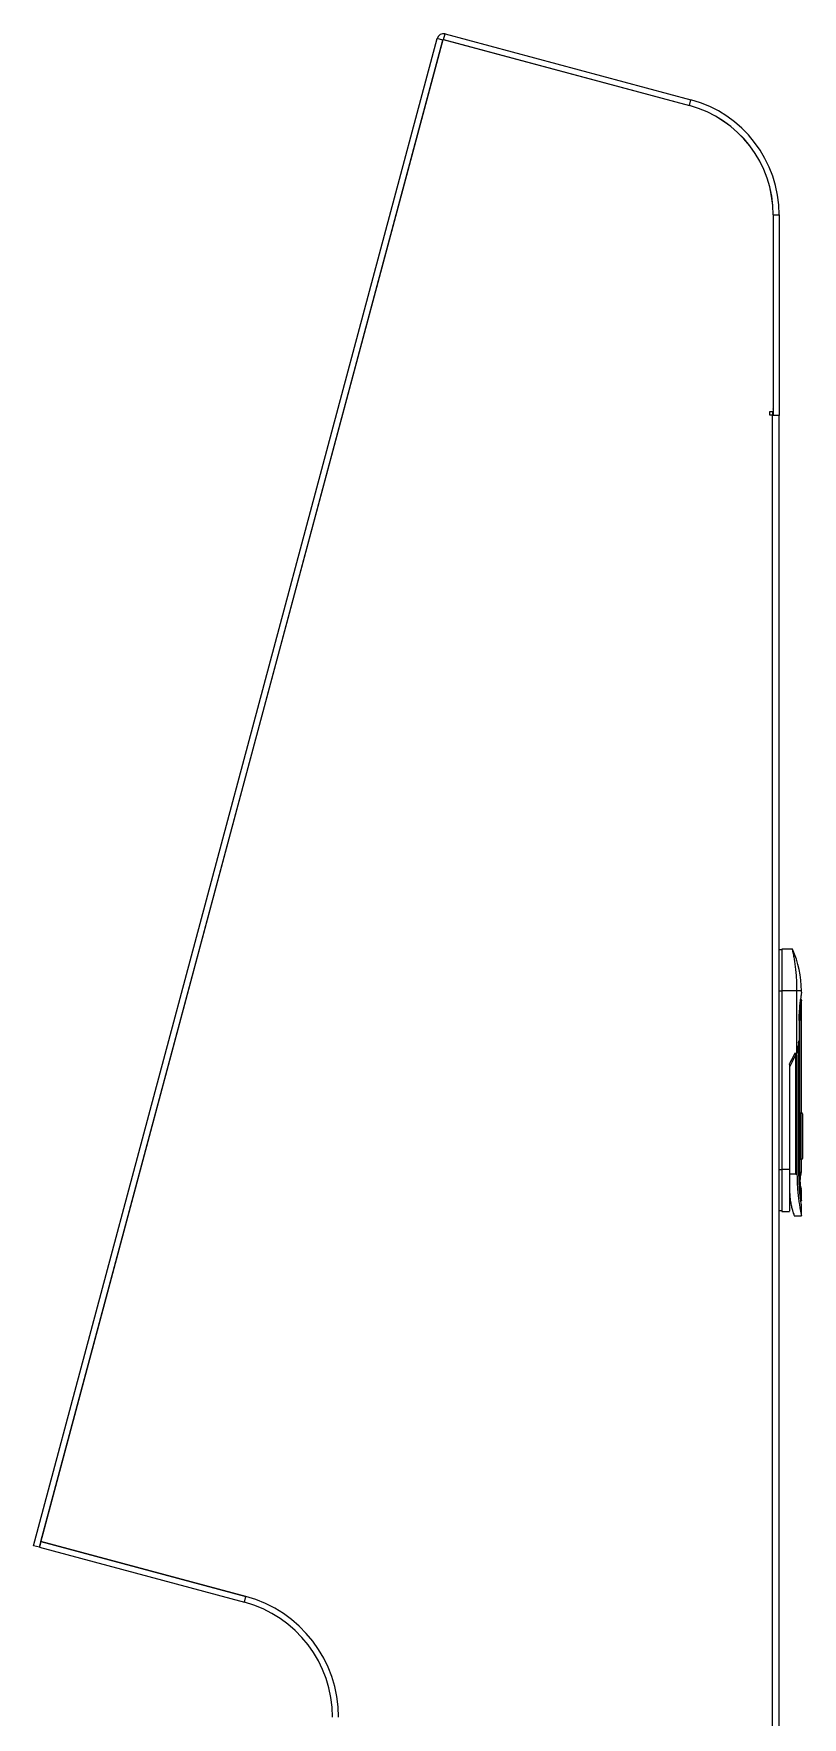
# Model space of a CAD drawing. Header units: millimetres. Extents: x -1281 to 3780, y -2005 to 2969.
# Drawn here: x -1141 to -883, y 357 to 922 of the extents above; entities that cross this region are included whole.
import ezdxf

# ---------------------------------------------------------------- set-up
doc = ezdxf.new("R2010")
doc.units = ezdxf.units.MM

msp = doc.modelspace()

# ---------------------------------------------------------------- linework, layer by layer
at = {"color": 7, "linetype": 'Continuous'}
for p, q in [((-1003.0749, 919.8784), (-1002.5573, 921.8103)), ((-1002.5573, 921.8103), (-919.9986, 899.6887)), ((-1140.8211, 414.3027), (-1005.2517, 920.2546)), ((-1138.8893, 413.785), (-1003.3199, 919.737)), ((-1138.3716, 415.7169), (-1003.2681, 919.9302)), ((-1003.3199, 919.737), (-1005.2517, 920.2546)), ((-1003.2681, 919.9302), (-920.5365, 897.7623)), ((-1003.0749, 919.8784), (-920.5162, 897.7569)), ((-920.5162, 897.7569), (-919.9986, 899.6887)), ((-892.3716, 861.0571), (-892.3716, 794.9219)), ((-892.3514, 861.0517), (-890.3514, 861.0517)), ((-892.3514, 861.0517), (-892.3514, 793.7447)), ((-890.3514, 861.0517), (-890.3514, 793.7447)), ((-892.3716, 794.9219), (-893.5716, 794.9219)), ((-893.5716, 794.9219), (-893.5716, 793.922)), ((-893.5716, 793.922), (-892.5716, 793.922)), ((-892.5716, 343.922), (-892.5716, 793.922)), ((-892.5716, 793.922), (-892.3514, 793.922)), ((-890.3514, 793.7447), (-892.3514, 793.7447)), ((-890.3716, 343.922), (-890.3716, 793.7447)), ((-889.2506, 614.297), (-890.3716, 614.297)), ((-885.8716, 614.547), (-889.4935, 614.547)), ((-889.3716, 600.547), (-889.3716, 614.547)), ((-890.3716, 600.547), (-889.3716, 600.547)), ((-889.3716, 540.547), (-889.3716, 600.547)), ((-884.3712, 600.5468), (-889.3716, 600.547)), ((-884.3712, 579.7403), (-884.3712, 600.547)), ((-882.8716, 600.0705), (-882.8716, 600.547)), ((-882.8716, 559.847), (-882.8716, 597.3969)), ((-883.6356, 590.0469), (-883.6356, 583.811)), ((-883.4623, 539.0469), (-883.4623, 590.614)), ((-883.7058, 539.0469), (-883.7058, 582.4788)), ((-883.6995, 539.0469), (-883.6995, 582.5538)), ((-883.6322, 539.0469), (-883.6322, 583.8175)), ((-884.8716, 578.947), (-886.8716, 574.9075)), ((-885.1211, 579.6475), (-884.3712, 579.7403)), ((-884.8716, 579.6784), (-884.8716, 578.947)), ((-884.7758, 578.947), (-884.8716, 578.947)), ((-884.7758, 539.047), (-884.7758, 578.947)), ((-884.7758, 578.947), (-884.3712, 578.947)), ((-884.3712, 578.947), (-884.3712, 539.047)), ((-886.7812, 576.2945), (-886.8716, 576.112)), ((-886.8716, 575.889), (-886.8716, 576.112)), ((-886.8716, 575.889), (-886.8716, 574.9075)), ((-886.8716, 575.889), (-886.8716, 540.547)), ((-886.8716, 574.9075), (-886.8716, 539.0469)), ((-882.8716, 540.0939), (-882.8716, 543.747)), ((-890.3716, 540.547), (-889.3716, 540.547)), ((-886.8716, 540.547), (-889.3716, 540.547)), ((-889.3716, 526.547), (-889.3716, 540.547)), ((-884.7758, 539.047), (-886.8716, 539.0469)), ((-884.7758, 539.047), (-884.3712, 539.047)), ((-883.6322, 539.0469), (-883.4623, 539.0469)), ((-882.8716, 530.2976), (-882.8716, 533.5142)), ((-890.3716, 526.797), (-889.2506, 526.797)), ((-889.4935, 526.547), (-886.8716, 526.547)), ((-882.8716, 525.0751), (-882.8716, 528.6143)), ((-885.2808, 525.047), (-882.8424, 525.047)), ((-1138.8893, 413.785), (-1140.8211, 414.3027)), ((-1138.3784, 415.7187), (-1138.8961, 413.7868)), ((-1138.8961, 413.7868), (-1070.0189, 395.3313)), ((-1138.3784, 415.7187), (-1069.5012, 397.2631)), ((-1069.5012, 397.2631), (-1138.3716, 415.7169)), ((-1070.0189, 395.3313), (-1069.5012, 397.2631))]:
    msp.add_line(p, q, dxfattribs=at)
at = {"color": 8, "linetype": 'Continuous'}
for p, q in [((-892.5514, 794.9219), (-892.5514, 793.922)), ((-882.8716, 600.547), (-884.3712, 600.547)), ((-883.8514, 583.0223), (-883.8514, 583.1707)), ((-883.8014, 582.8675), (-883.8014, 583.5098)), ((-883.7058, 539.0469), (-883.6995, 539.0469)), ((-883.6322, 539.047), (-883.6995, 539.047))]:
    msp.add_line(p, q, dxfattribs=at)
at = {"color": 7, "linetype": 'Continuous', "flags": 128}
msp.add_lwpolyline([(-885.1211, 579.6475), (-885.8173, 578.2414), (-886.5135, 576.8353), (-886.7812, 576.2945)], dxfattribs=at)
at = {"color": 7, "linetype": 'Continuous'}
for centre, radius, start, end in [((-1003.1267, 919.6852), 2.2, 75, 165), ((-1003.1267, 919.6852), 0.2, 75, 165), ((-930.3514, 861.0517), 40, 0, 75), ((-930.3716, 861.0571), 38, 0, 75), ((-930.3514, 861.0517), 38, 0, 75), ((-892.5514, 795.9448), 0.2, 333.980763, 0), ((-917.0383, 600.547), 34.1667, 0, 24.191016), ((-948.9716, 592.947), 66.1, 347.772125, 350.887771), ((-883.9578, 584.197), 0.5, 270, 310.637151), ((-883.3569, 583.0965), 0.5, 171.462207, 212.585427), ((-948.9716, 592.947), 65.85, 351.462207, 351.760371), ((-883.3065, 583.4381), 0.5, 130.637151, 171.760371), ((-884.1995, 582.558), 0.5, 350.887771, 32.585427), ((-1080.3716, 356.6942), 42, 0, 75), ((-1080.3716, 356.6942), 40, 0, 75)]:
    msp.add_arc(centre, radius, start, end, dxfattribs=at)
msp.add_ellipse((-948.9716, 585.7474), major_axis=(48.1611, 51.2326), ratio=0.88369008, start_param=5.315263, end_param=5.37649979, dxfattribs=at)
for points, knots in [([(-884.3712, 600.547), (-884.3925, 601.8248), (-884.4264, 603.8656), (-884.6292, 606.4883), (-884.8385, 608.4704), (-885.0792, 610.2414), (-885.3241, 611.7577), (-885.5491, 612.9831), (-885.727, 613.8697), (-885.848, 614.4391), (-885.8637, 614.5105), (-885.8716, 614.5468)], [0, 0, 0, 0, 0.17344959, 0.27700263, 0.38054808, 0.48408726, 0.58762552, 0.69116749, 0.79471474, 0.89602125, 1, 1, 1, 1]), ([(-882.8731, 600.0705), (-882.8726, 600.0739), (-882.8451, 600.2606), (-882.9473, 599.5888), (-883.1646, 598.01), (-883.4359, 595.4163), (-883.6095, 592.6265), (-883.6281, 590.7796), (-883.6356, 590.0469)], [0, 0, 0, 0, 0.00394618, 0.21836628, 0.43389704, 0.64787316, 0.86031731, 1, 1, 1, 1]), ([(-882.8955, 597.2861), (-882.8892, 597.3303), (-882.8827, 597.3755), (-882.8751, 597.4379), (-882.8743, 597.445), (-882.8732, 597.4568), (-882.8696, 597.5134), (-882.8783, 597.6053), (-882.9265, 597.7337), (-882.9904, 597.8348), (-883.0566, 597.8772), (-883.0768, 597.8901)], [0, 0, 0, 0, 0.71525063, 0.72925075, 0.73672671, 0.74279335, 0.75360458, 0.82463635, 0.8804232, 0.96355422, 1, 1, 1, 1]), ([(-883.7644, 590.7299), (-883.746, 590.7095), (-883.7149, 590.6753), (-883.6767, 590.6637), (-883.6611, 590.6591)], [0, 0, 0, 0, 0.59387889, 1, 1, 1, 1]), ([(-883.4623, 590.614), (-883.4627, 590.6144), (-883.4642, 590.6158), (-883.476, 590.6243), (-883.5215, 590.6407), (-883.6122, 590.6526), (-883.6611, 590.6591)], [0, 0, 0, 0, 0.02230225, 0.08258392, 0.50413012, 1, 1, 1, 1]), ([(-882.8716, 543.747), (-882.887, 543.8682), (-882.9176, 544.1108), (-883.119, 545.9741), (-883.3092, 548.6336), (-883.39, 551.7975), (-883.3092, 554.9612), (-883.1189, 557.6205), (-882.9176, 559.4832), (-882.8869, 559.7258), (-882.8716, 559.847)], [0, 0, 0, 0, 0.124920018, 0.250074595, 0.375281707, 0.500020932, 0.624752037, 0.749949962, 0.875117663, 1, 1, 1, 1]), ([(-882.9716, 543.8969), (-882.9716, 543.906), (-882.9716, 543.9438), (-882.9716, 544.5269), (-882.9716, 546.0719), (-882.9716, 548.2705), (-882.9716, 550.8648), (-882.9716, 553.5636), (-882.9716, 556.0677), (-882.9716, 558.0731), (-882.9716, 559.4349), (-882.9716, 559.6096), (-882.9716, 559.697)], [0, 0, 0, 0, 0.033648217, 0.141020588, 0.248392539, 0.355765584, 0.463137344, 0.570509782, 0.677882465, 0.785255678, 0.8926275, 1, 1, 1, 1]), ([(-882.5716, 559.297), (-882.5776, 559.3494), (-882.5897, 559.4542), (-882.6822, 559.5864), (-882.8144, 559.6789), (-882.9192, 559.691), (-882.9716, 559.697)], [0, 0, 0, 0, 0.24999061, 0.49998139, 0.74999536, 1, 1, 1, 1]), ([(-882.5716, 559.297), (-882.5716, 559.214), (-882.5716, 559.0482), (-882.5716, 557.7553), (-882.5716, 555.8514), (-882.5716, 553.4742), (-882.5716, 550.912), (-882.5716, 548.4491), (-882.5716, 546.3617), (-882.5716, 544.895), (-882.5716, 544.3414), (-882.5716, 544.3055), (-882.5716, 544.297)], [0, 0, 0, 0, 0.10737228, 0.21474471, 0.32211772, 0.42948976, 0.5368627, 0.64423469, 0.75160657, 0.85897945, 0.96635266, 1, 1, 1, 1]), ([(-882.9716, 543.8969), (-882.9192, 543.903), (-882.8144, 543.915), (-882.6822, 544.0075), (-882.5897, 544.1397), (-882.5776, 544.2445), (-882.5716, 544.297)], [0, 0, 0, 0, 0.250004645, 0.50001861, 0.75000939, 1, 1, 1, 1]), ([(-886.8716, 540.547), (-886.8716, 539.4607), (-886.8716, 537.5861), (-886.8716, 535.0528), (-886.8716, 532.9549), (-886.8716, 531.077), (-886.8716, 529.4631), (-886.8716, 528.1677), (-886.8716, 527.2257), (-886.8716, 526.6489), (-886.8716, 526.5886), (-886.8716, 526.5595)], [0, 0, 0, 0, 0.14799578, 0.2553984, 0.36280176, 0.47020383, 0.57760639, 0.68500924, 0.79241136, 0.89981396, 1, 1, 1, 1]), ([(-886.8716, 539.0469), (-886.8716, 538.2689), (-886.8716, 536.4889), (-886.8716, 534.7985), (-886.8716, 533.847)], [0, 0, 0, 0, 0.43711099, 1, 1, 1, 1]), ([(-884.3712, 539.047), (-884.3511, 537.8183), (-884.318, 535.8036), (-884.1135, 533.1524), (-883.8937, 531.0958), (-883.6408, 529.2581), (-883.3916, 527.727), (-883.1665, 526.4992), (-882.9952, 525.6365), (-882.8877, 525.1224), (-882.8808, 525.09), (-882.8776, 525.0751)], [0, 0, 0, 0, 0.16682881, 0.27351905, 0.38340285, 0.48887934, 0.59734071, 0.70098235, 0.80750803, 0.91141135, 1, 1, 1, 1]), ([(-882.8752, 528.6368), (-882.881, 528.6725), (-882.8932, 528.7487), (-882.9863, 529.3505), (-883.1236, 530.3137), (-883.2882, 531.6278), (-883.4529, 533.226), (-883.5911, 535.0462), (-883.6872, 537.0115), (-883.6996, 538.3706), (-883.7058, 539.0469)], [0, 0, 0, 0, 0.11198611, 0.2386457, 0.36610436, 0.49386295, 0.62143966, 0.74839022, 0.87478752, 1, 1, 1, 1]), ([(-882.9657, 539.5069), (-882.964, 539.5123), (-882.9467, 539.5702), (-883.0197, 539.3317), (-883.159, 538.8244), (-883.2907, 538.0711), (-883.3476, 537.5145), (-883.3655, 537.1608), (-883.3715, 536.917), (-883.3727, 536.6436), (-883.3584, 536.2432), (-883.3161, 535.7375), (-883.2019, 534.9536), (-883.0606, 534.4095), (-882.9701, 534.0997), (-882.9701, 534.101), (-882.9702, 534.1015)], [0, 0, 0, 0, 0.01721877, 0.18594248, 0.35286551, 0.42709756, 0.46609006, 0.48686577, 0.49299194, 0.50858777, 0.53256712, 0.56290637, 0.61892395, 0.77699298, 0.91553046, 1, 1, 1, 1]), ([(-883.016, 539.335), (-883.0122, 539.349), (-882.9735, 539.4912), (-882.9678, 539.4998), (-882.9335, 539.6285), (-882.9184, 539.6916), (-882.8979, 539.7973), (-882.8688, 539.9394), (-882.8836, 540.0523), (-882.8888, 540.0922)], [0, 0, 0, 0, 0.07726344, 0.78795385, 0.84821947, 0.86892045, 0.89387892, 0.96250309, 1, 1, 1, 1]), ([(-886.8716, 533.847), (-886.8274, 532.7411), (-886.7571, 530.9811), (-886.4069, 528.9807), (-886.0795, 527.5512), (-885.7419, 526.3931), (-885.4676, 525.5772), (-885.2964, 525.1123), (-885.2856, 525.084), (-885.2808, 525.0714)], [0, 0, 0, 0, 0.21934884, 0.34909276, 0.48207718, 0.6217951, 0.7593486, 0.89231417, 1, 1, 1, 1]), ([(-882.8768, 533.5136), (-882.8757, 533.5396), (-882.8716, 533.6428), (-882.8941, 533.7867), (-882.9181, 533.9097), (-882.9321, 533.9676), (-882.9437, 534.0121), (-882.9543, 534.049), (-882.9594, 534.0657), (-882.9624, 534.0753)], [0, 0, 0, 0, 0.07120119, 0.28323647, 0.39454924, 0.47104951, 0.56909792, 0.74992336, 1, 1, 1, 1]), ([(-882.9967, 529.9668), (-882.9786, 529.9892), (-882.9411, 530.0358), (-882.9021, 530.1182), (-882.8761, 530.2073), (-882.8731, 530.2687), (-882.8716, 530.2991)], [0, 0, 0, 0, 0.237431317, 0.493079662, 0.748717471, 1, 1, 1, 1]), ([(-882.8724, 528.6185), (-882.8731, 528.6462), (-882.8744, 528.6917), (-882.8883, 528.7369), (-882.8938, 528.7546)], [0, 0, 0, 0, 0.60981287, 1, 1, 1, 1])]:
    msp.add_open_spline(points, degree=3, knots=knots, dxfattribs=at)
at = {"color": 8, "linetype": 'Continuous'}
for points, knots in [([(-883.6611, 590.6591), (-883.6594, 590.7423), (-883.6356, 591.8807), (-883.5213, 593.9825), (-883.3033, 596.3627), (-883.1331, 597.7692), (-883.1281, 597.8058), (-883.1261, 597.8204)], [0, 0, 0, 0, 0.02049267, 0.28015125, 0.53882411, 0.81546402, 1, 1, 1, 1]), ([(-882.8851, 597.3969), (-882.8872, 597.3832), (-882.8926, 597.3486), (-883.066, 596.0148), (-883.3099, 593.7152), (-883.4103, 591.6709), (-883.4623, 590.614)], [0, 0, 0, 0, 0.18407279, 0.461861, 0.72177143, 1, 1, 1, 1]), ([(-882.9966, 529.9662), (-883.0014, 529.9999), (-883.0108, 530.0672), (-883.0837, 530.6048), (-883.1881, 531.4405), (-883.3127, 532.5745), (-883.4377, 533.9565), (-883.5434, 535.5373), (-883.6177, 537.2564), (-883.6273, 538.4501), (-883.6322, 539.0469)], [0, 0, 0, 0, 0.12494669, 0.24991137, 0.37489708, 0.49990591, 0.62492544, 0.74994958, 0.87496375, 1, 1, 1, 1]), ([(-882.8717, 530.2975), (-882.8717, 530.2973), (-882.8414, 530.067), (-882.9503, 530.8617), (-883.1604, 532.674), (-883.4075, 535.6176), (-883.444, 537.9055), (-883.4623, 539.0469)], [0, 0, 0, 0, 0.00020621, 0.25141163, 0.50201651, 0.75153333, 1, 1, 1, 1]), ([(-882.8828, 533.5137), (-882.8826, 533.511), (-882.8822, 533.5044), (-882.9749, 533.8167), (-883.106, 534.3085), (-883.2231, 534.8742), (-883.3193, 535.5236), (-883.3714, 536.1355), (-883.3885, 536.6137), (-883.3866, 537.0877), (-883.3614, 537.6244), (-883.2881, 538.3293), (-883.1235, 539.2518), (-882.9463, 539.8732), (-882.8557, 540.1774), (-882.8779, 540.1018), (-882.8805, 540.093)], [0, 0, 0, 0, 0.08928497, 0.22307959, 0.30064714, 0.37787685, 0.43487879, 0.46726745, 0.49398688, 0.51159364, 0.54121767, 0.58220351, 0.65656029, 0.81845153, 0.97867155, 1, 1, 1, 1])]:
    msp.add_open_spline(points, degree=3, knots=knots, dxfattribs=at)

doc.saveas('drawing.dxf')
